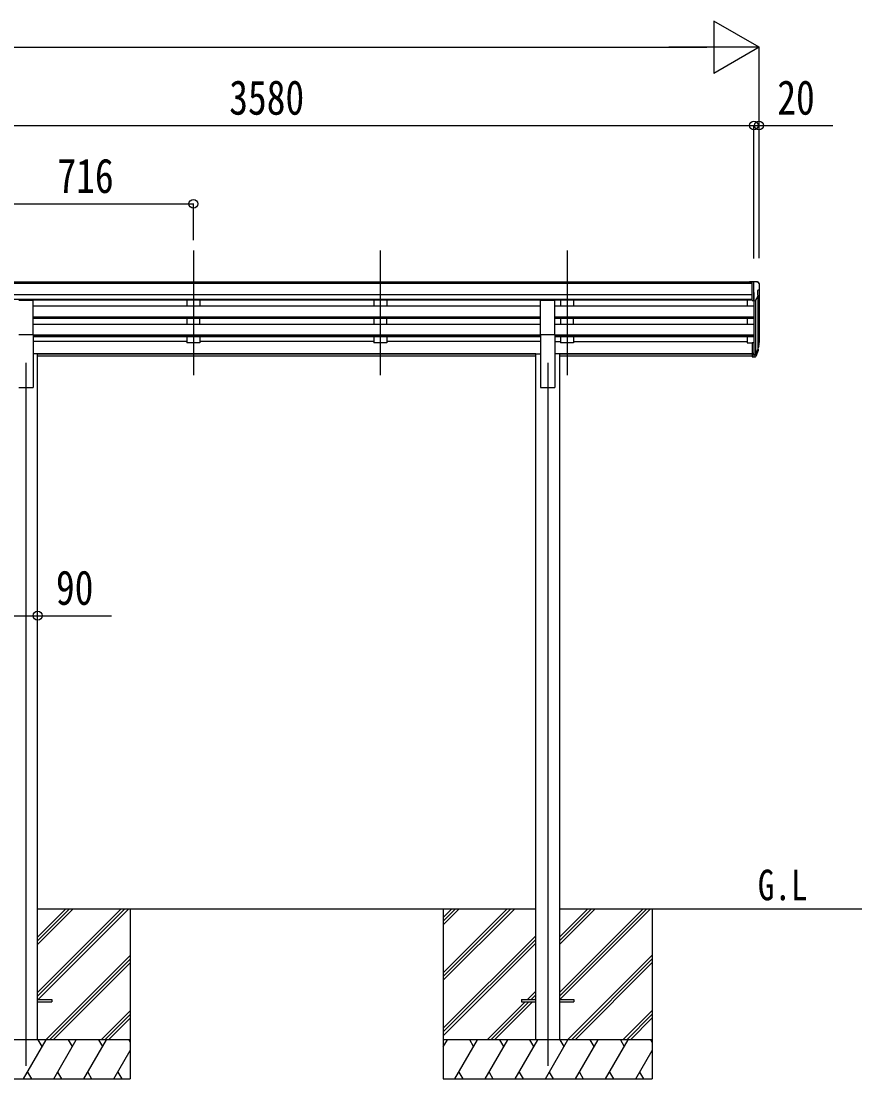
# Model space of a CAD drawing. Units: millimetres, scale not verified. Extents: x -16832 to 16820, y -11892 to 11880.
# Drawn here: x -3077 to 145, y -6851 to -2798 of the extents above; entities that cross this region are included whole.
import ezdxf
from ezdxf.enums import TextEntityAlignment as Align

# ---------------------------------------------------------------- set-up
doc = ezdxf.new("R2010")
doc.units = ezdxf.units.MM
doc.header["$LTSCALE"] = 50
for name, color, linetype in [('0-2_USER1', 3, 'Continuous'), ('0-4_YKK_12', 2, 'Continuous'), ('0-5_YKK_13', 4, 'Continuous'), ('0-6_YKK_A1', 4, 'Continuous'), ('0-7_YKK_D', 6, 'Continuous')]:
    doc.layers.add(name, color=color, linetype=linetype)
doc.styles.add('ＭＳ ゴシック', font='')
doc.styles.get('ＭＳ ゴシック').set_extended_font_data('MS Gothic')

msp = doc.modelspace()

# ---------------------------------------------------------------- linework, layer by layer
at = {"layer": '0-4_YKK_12'}
for p, q in [((-2416.72, -3676.6), (-2416.72, -4154.11)), ((-1700.72, -3676.6), (-1700.72, -4154.11)), ((-984.72, -3676.6), (-984.72, -4154.11)), ((-3058.72, -4107.43), (-3058.72, -6801)), ((-1058.72, -4107.43), (-1058.72, -6801))]:
    msp.add_line(p, q, dxfattribs=at)
at = {"layer": '0-5_YKK_13'}
for p, q in [((-275.22, -3796), (-285.22, -3796.09)), ((-285.22, -3797.6), (-285.22, -3796.09)), ((-275.22, -3867.99), (-275.22, -3796)), ((-256.72, -3796), (-275.22, -3796)), ((-268.72, -3868.99), (-268.72, -3796)), ((-256.72, -3796), (-254.39, -3796.14)), ((-253.63, -3796.57), (-249.56, -3802.38)), ((-246.72, -3805.37), (-246.72, -3806)), ((-254.72, -3830.51), (-254.72, -3846.79)), ((-249.25, -3827.19), (-254.57, -3830.25)), ((-3086.22, -3866.63), (-3031.22, -3866.63)), ((-3031.22, -3998.43), (-3031.22, -3866.63)), ((-1086.22, -3998.43), (-1086.22, -3866.63)), ((-1086.22, -3866.63), (-1031.22, -3866.63)), ((-1031.22, -3998.43), (-1031.22, -3866.63)), ((-275.22, -3867.99), (-268.72, -3867.99)), ((-268.72, -3868.99), (-263.51, -3868.67)), ((-261.1, -3867.17), (-252.09, -3851.58)), ((-3086.22, -3998.43), (-3031.22, -3998.43)), ((-1086.22, -3998.43), (-1031.22, -3998.43)), ((-275.22, -4029.72), (-275.22, -4083.76)), ((-275.22, -4029.72), (-268.72, -4029.72)), ((-268.72, -4029.72), (-268.72, -4084.5)), ((-250.42, -4042.54), (-253.69, -4049.6)), ((-249.81, -4043.91), (-253.69, -4051.86)), ((-275.22, -4069.86), (-268.72, -4069.86)), ((-275.22, -4074.74), (-268.72, -4074.74)), ((-275.22, -4083.76), (-268.72, -4083.76)), ((-268.72, -4074.76), (-263.59, -4074.76)), ((-268.72, -4076.56), (-263.87, -4076.56)), ((-268.72, -4084.5), (-263.87, -4084.5)), ((-262.29, -4074.08), (-254.53, -4058.67)), ((-253.08, -4059.03), (-261.28, -4075.21)), ((-252.47, -4059.59), (-261.28, -4083.14)), ((-252.13, -4055.19), (-252.47, -4059.59)), ((-3013.72, -6546.5), (-2958.92, -6546.5)), ((-3013.72, -6555.5), (-2958.92, -6555.5)), ((-2958.92, -6546.5), (-2958.92, -6555.5)), ((-1158.92, -6546.5), (-1158.92, -6555.5)), ((-1158.92, -6546.5), (-1104.12, -6546.5)), ((-1158.92, -6555.5), (-1104.12, -6555.5)), ((-1013.52, -6546.5), (-958.92, -6546.5)), ((-1013.52, -6555.5), (-958.92, -6555.5)), ((-958.92, -6546.5), (-958.92, -6555.5))]:
    msp.add_line(p, q, dxfattribs=at)
for centre, radius, start, end in [((-254.45, -3797.14), 1, 35, 86.5), ((-249.72, -3805.37), 3, 0, 87), ((-448.72, -3806), 202, 355.05096, 0), ((-254.42, -3830.51), 0.3, 120, 180), ((-254.42, -3846.79), 0.3, 180, 265.2833), ((-254.69, -3850.08), 3, 330, 85.2833), ((-253.62, -3822.81), 6.18, 315.00103, 354.2965), ((-263.69, -3865.67), 3, 273.5, 330), ((-279.31, -4033.04), 30.41, 341.80266, 352.8448), ((-277.9, -4034.8), 29.53, 342.01856, 353.49194)]:
    msp.add_arc(centre, radius, start, end, dxfattribs=at)
for centre, major_axis, ratio, start_param, end_param in [((-336.58, -4028.55), (-87.93, 4.42), 0.541684, 3.060334, 3.2172517), ((-337.37, -4035.23), (89.06, 1.43), 0.57596, 6.1985533, 6.3701348), ((-263.87, -4073.85), (3, 0), 0.90356, 4.712389, 5.7595865), ((-263.87, -4081.79), (-3, 0), 0.90356, 1.5707963, 2.6179939), ((-263.59, -4073.4), (1.5, 0), 0.90356, 4.712389, 5.7595865), ((-338.64, -4035.13), (88.05, 0), 0.90356, 5.9828017, 6.0168888), ((-253.43, -4055.19), (-1.3, 0), 0.90356, 2.9359903, 4.9130961), ((-339.35, -4039), (89.07, 0), 0.90356, 6.0316505, 6.077583)]:
    msp.add_ellipse(centre, major_axis=major_axis, ratio=ratio, start_param=start_param, end_param=end_param, dxfattribs=at)
at = {"layer": '0-6_YKK_A1'}
for p, q in [((-275.22, -3797.6), (-3832.22, -3797.6)), ((-275.22, -3802.82), (-3832.22, -3802.82)), ((-275.22, -3846.35), (-3842.22, -3846.35)), ((-268.72, -3837.1), (-268.72, -4029.72)), ((-248.72, -3826.58), (-248.72, -4029.36)), ((-275.22, -3864.2), (-3842.22, -3864.2)), ((-1086.22, -3867.45), (-3031.22, -3867.45)), ((-1086.22, -3889.52), (-3031.22, -3889.52)), ((-2441.72, -3867.55), (-2441.72, -3889.42)), ((-2391.72, -3889.42), (-2441.72, -3889.42)), ((-2391.72, -3867.55), (-2391.72, -3889.42)), ((-1725.72, -3867.55), (-1725.72, -3889.42)), ((-1675.72, -3889.42), (-1725.72, -3889.42)), ((-1675.72, -3867.55), (-1675.72, -3889.42)), ((-275.22, -3867.45), (-1031.22, -3867.45)), ((-268.72, -3889.52), (-1031.22, -3889.52)), ((-1009.72, -3867.55), (-1009.72, -3889.42)), ((-959.72, -3889.42), (-1009.72, -3889.42)), ((-959.72, -3867.55), (-959.72, -3889.42)), ((-293.72, -3867.45), (-293.72, -3889.52)), ((-262.72, -3868.51), (-262.71, -4074.5)), ((-253.69, -3854.35), (-253.69, -4056.07)), ((-1086.22, -3931.39), (-3031.22, -3931.39)), ((-268.72, -3931.39), (-1031.22, -3931.39)), ((-1086.22, -3932.89), (-3031.22, -3932.89)), ((-1086.22, -3937.21), (-3031.22, -3937.21)), ((-1086.22, -3959.62), (-3031.22, -3959.62)), ((-2441.72, -3937.21), (-2441.72, -3959.52)), ((-2391.72, -3959.52), (-2441.72, -3959.52)), ((-2391.72, -3959.52), (-2391.72, -3937.21)), ((-1725.72, -3937.21), (-1725.72, -3959.52)), ((-1675.72, -3959.52), (-1725.72, -3959.52)), ((-1675.72, -3959.52), (-1675.72, -3937.21)), ((-268.72, -3932.89), (-1031.22, -3932.89)), ((-268.72, -3937.21), (-1031.22, -3937.21)), ((-268.72, -3959.62), (-1031.22, -3959.62)), ((-1009.72, -3937.21), (-1009.72, -3959.52)), ((-959.72, -3959.52), (-1009.72, -3959.52)), ((-959.72, -3959.52), (-959.72, -3937.21)), ((-293.72, -3937.21), (-293.72, -3959.62)), ((-3031.22, -3998.43), (-3031.22, -4201)), ((-1086.22, -4001.5), (-3031.22, -4001.5)), ((-1086.22, -4002.99), (-3031.22, -4002.99)), ((-1086.22, -4007.31), (-3031.22, -4007.31)), ((-2441.72, -4007.31), (-2441.72, -4030.36)), ((-2391.72, -4007.31), (-2391.72, -4030.36)), ((-1725.72, -4007.31), (-1725.72, -4030.36)), ((-1675.72, -4007.31), (-1675.72, -4030.36)), ((-1086.22, -3998.43), (-1086.22, -4201)), ((-1031.22, -3998.43), (-1031.22, -4201)), ((-268.72, -4001.5), (-1031.22, -4001.5)), ((-268.72, -4002.99), (-1031.22, -4002.99)), ((-268.72, -4007.31), (-1031.22, -4007.31)), ((-1009.72, -4007.31), (-1009.72, -4030.36)), ((-959.72, -4007.31), (-959.72, -4030.36)), ((-293.72, -4007.31), (-293.72, -4030.36)), ((-2441.72, -4025.41), (-3031.22, -4025.41)), ((-2391.72, -4030.36), (-2441.72, -4030.36)), ((-1725.72, -4025.41), (-2391.72, -4025.41)), ((-1675.72, -4030.36), (-1725.72, -4030.36)), ((-1086.22, -4025.41), (-1675.72, -4025.41)), ((-1031.22, -4025.41), (-1009.72, -4025.41)), ((-959.72, -4030.36), (-1009.72, -4030.36)), ((-959.72, -4025.41), (-293.72, -4025.41)), ((-293.72, -4030.36), (-275.22, -4030.36)), ((-3013.52, -4072), (-3031.22, -4072)), ((-3013.72, -6701), (-3013.72, -4072)), ((-1103.92, -4072.43), (-3013.52, -4072.43)), ((-1103.92, -4073.82), (-3013.52, -4073.82)), ((-1103.92, -4081.51), (-3013.52, -4081.51)), ((-1103.92, -6701), (-1103.92, -4072)), ((-1103.92, -4072), (-1086.22, -4072)), ((-1013.52, -4072), (-1031.22, -4072)), ((-1013.52, -4072), (-1013.52, -6701)), ((-275.22, -4072.43), (-1013.52, -4072.43)), ((-275.22, -4073.82), (-1013.52, -4073.82)), ((-275.22, -4081.51), (-1013.52, -4081.51)), ((-3086.22, -4201), (-3031.22, -4201)), ((-1086.22, -4201), (-1031.22, -4201)), ((-1103.72, -6201), (-3013.72, -6201)), ((-3013.72, -6520.28), (-2694.44, -6201)), ((-3013.72, -6534.42), (-2680.3, -6201)), ((-3013.72, -6336.43), (-2878.29, -6201)), ((-3013.72, -6322.29), (-2892.43, -6201)), ((-3013.72, -6308.15), (-2906.57, -6201)), ((-3011.66, -6546.5), (-2666.16, -6201)), ((-2658.92, -6201), (-2658.92, -6851)), ((-1459.12, -6445.18), (-1214.94, -6201)), ((-1459.12, -6459.32), (-1200.8, -6201)), ((-1459.12, -6473.46), (-1186.66, -6201)), ((-1459.12, -6261.33), (-1398.79, -6201)), ((-1459.12, -6247.19), (-1412.93, -6201)), ((-1459.12, -6233.05), (-1427.07, -6201)), ((145.31, -6201), (-1013.72, -6201)), ((-1013.52, -6520.08), (-694.44, -6201)), ((-1013.52, -6534.22), (-680.3, -6201)), ((-1013.52, -6336.23), (-878.29, -6201)), ((-1013.52, -6322.09), (-892.43, -6201)), ((-1013.52, -6307.95), (-906.57, -6201)), ((-1011.66, -6546.5), (-666.16, -6201)), ((-658.92, -6201), (-658.92, -6851)), ((-1459.12, -6657.31), (-1104.32, -6302.51)), ((-1459.12, -6671.45), (-1104.32, -6316.65)), ((-1459.12, -6685.59), (-1104.32, -6330.8)), ((-2982.31, -6701), (-2659.12, -6377.81)), ((-2968.17, -6701), (-2659.12, -6391.95)), ((-982.31, -6701), (-659.12, -6377.81)), ((-968.17, -6701), (-659.12, -6391.95)), ((-2954.03, -6701), (-2659.12, -6406.1)), ((-954.03, -6701), (-659.12, -6406.1)), ((-1136.18, -6546.5), (-1104.32, -6514.64)), ((-1290.68, -6701), (-1145.18, -6555.5)), ((-1276.54, -6701), (-1131.04, -6555.5)), ((-1262.39, -6701), (-1116.89, -6555.5)), ((-1122.04, -6546.5), (-1104.32, -6528.78)), ((-1107.89, -6546.5), (-1104.32, -6542.93)), ((-2770.18, -6701), (-2659.12, -6589.94)), ((-2756.04, -6701), (-2659.12, -6604.08)), ((-770.18, -6701), (-659.12, -6589.94)), ((-756.04, -6701), (-659.12, -6604.08)), ((-2741.89, -6701), (-2659.12, -6618.23)), ((-741.89, -6701), (-659.12, -6618.23)), ((-2658.92, -6701), (-3458.92, -6701)), ((-3067.76, -6851), (-2981.16, -6701)), ((-2996.16, -6726.98), (-3011.16, -6701)), ((-2952.29, -6851), (-2865.69, -6701)), ((-2880.69, -6726.98), (-2895.69, -6701)), ((-2836.82, -6851), (-2750.22, -6701)), ((-2780.22, -6701), (-2765.22, -6726.98)), ((-2664.75, -6701), (-2658.92, -6711.1)), ((-658.92, -6701), (-1458.92, -6701)), ((-1458.92, -6728.5), (-1443.04, -6701)), ((-1414.17, -6851), (-1327.57, -6701)), ((-1342.57, -6726.98), (-1357.57, -6701)), ((-1298.7, -6851), (-1212.1, -6701)), ((-1227.1, -6726.98), (-1242.1, -6701)), ((-1183.23, -6851), (-1096.63, -6701)), ((-1111.63, -6726.98), (-1126.63, -6701)), ((-1067.76, -6851), (-981.16, -6701)), ((-996.16, -6726.98), (-1011.16, -6701)), ((-952.29, -6851), (-865.69, -6701)), ((-880.69, -6726.98), (-895.69, -6701)), ((-836.82, -6851), (-750.22, -6701)), ((-780.22, -6701), (-765.22, -6726.98)), ((-664.75, -6701), (-658.92, -6711.1)), ((-2721.35, -6851), (-2658.92, -6742.86)), ((-721.35, -6851), (-658.92, -6742.86)), ((-3052.76, -6825.02), (-3037.77, -6851)), ((-2937.29, -6825.02), (-2922.3, -6851)), ((-2821.82, -6825.02), (-2806.83, -6851)), ((-2706.36, -6825.02), (-2691.36, -6851)), ((-1399.18, -6825.02), (-1384.18, -6851)), ((-1283.71, -6825.02), (-1268.71, -6851)), ((-1168.23, -6825.02), (-1153.23, -6851)), ((-1052.76, -6825.02), (-1037.77, -6851)), ((-937.29, -6825.02), (-922.3, -6851)), ((-821.82, -6825.02), (-806.83, -6851)), ((-706.36, -6825.02), (-691.36, -6851))]:
    msp.add_line(p, q, dxfattribs=at)
for points in [[(-3458.92, -6201), (-3458.92, -6851), (-2658.92, -6851)], [(-1458.92, -6201), (-1458.92, -6851), (-658.92, -6851)]]:
    msp.add_lwpolyline(points, dxfattribs=at)
at = {"layer": '0-7_YKK_D'}
for p, q in [((-248.72, -2897.6), (-421.93, -2797.6)), ((-421.93, -2797.6), (-421.93, -2997.6)), ((-7964.72, -2897.6), (-448.72, -2897.6)), ((-248.72, -2897.6), (-595.13, -2897.6)), ((-248.72, -2897.6), (-421.93, -2997.6)), ((-248.72, -3706.18), (-248.72, -2896.6)), ((-3848.72, -3197.6), (-268.72, -3197.6)), ((-268.72, -3707.18), (-268.72, -3196.6)), ((-268.72, -3707.18), (-268.72, -3196.6)), ((-248.72, -3705.18), (-248.72, -3196.6)), ((-3132.72, -3497.6), (-2416.72, -3497.6)), ((-2416.72, -3636.57), (-2416.72, -3496.6))]:
    msp.add_line(p, q, dxfattribs=at)
for points in [[(-268.72, -3197.6), (-248.72, -3197.6), (34.48, -3197.6)], [(-3103.92, -5076), (-3013.52, -5076), (-2730.32, -5076)]]:
    msp.add_lwpolyline(points, dxfattribs=at)
for centre in [(-268.72, -3197.6), (-268.72, -3197.6), (-248.72, -3197.6), (-2416.72, -3497.6), (-3013.52, -5076)]:
    msp.add_circle(centre, 17, dxfattribs=at)

# ---------------------------------------------------------------- texts
at = {"layer": '0-2_USER1', "style": 'ＭＳ ゴシック', "width": 0.8}
msp.add_text('G.L', height=117.3, dxfattribs=at).set_placement((-253.56, -6201.71), align=Align.BOTTOM_LEFT)
at = {"layer": '0-7_YKK_D', "style": 'ＭＳ ゴシック', "width": 0.8}
for s, p in [('3580', (-2279.52, -3195.6)), ('20', (-178.72, -3195.6)), ('716', (-2937.92, -3495.6)), ('90', (-2943.52, -5074))]:
    msp.add_text(s, height=132, dxfattribs=at).set_placement(p, align=Align.BOTTOM_LEFT)

doc.saveas('drawing.dxf')
